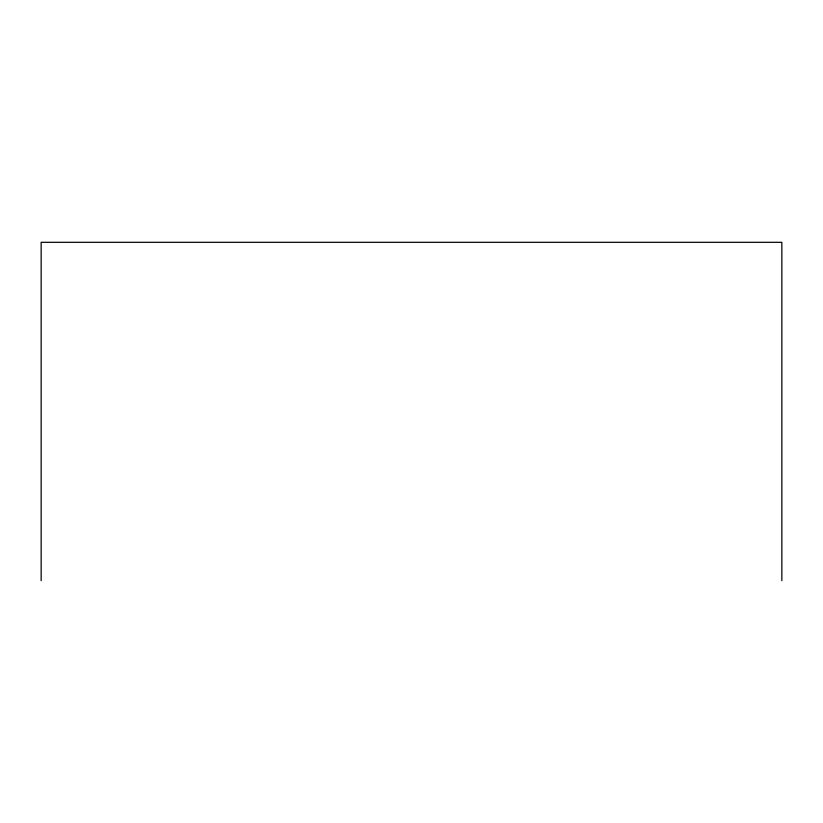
<?xml version="1.0" encoding="UTF-8"?>
<svg xmlns="http://www.w3.org/2000/svg" width="823" height="823" viewBox="0 0 823 823"><rect width="100%" height="100%" fill="white"/><g stroke="black" fill="none" stroke-linecap="round" stroke-linejoin="round"><path stroke-width="1.23" d="M781.85 580.688L781.85 242.312L41.15 242.312L41.15 580.688"/></g></svg>
